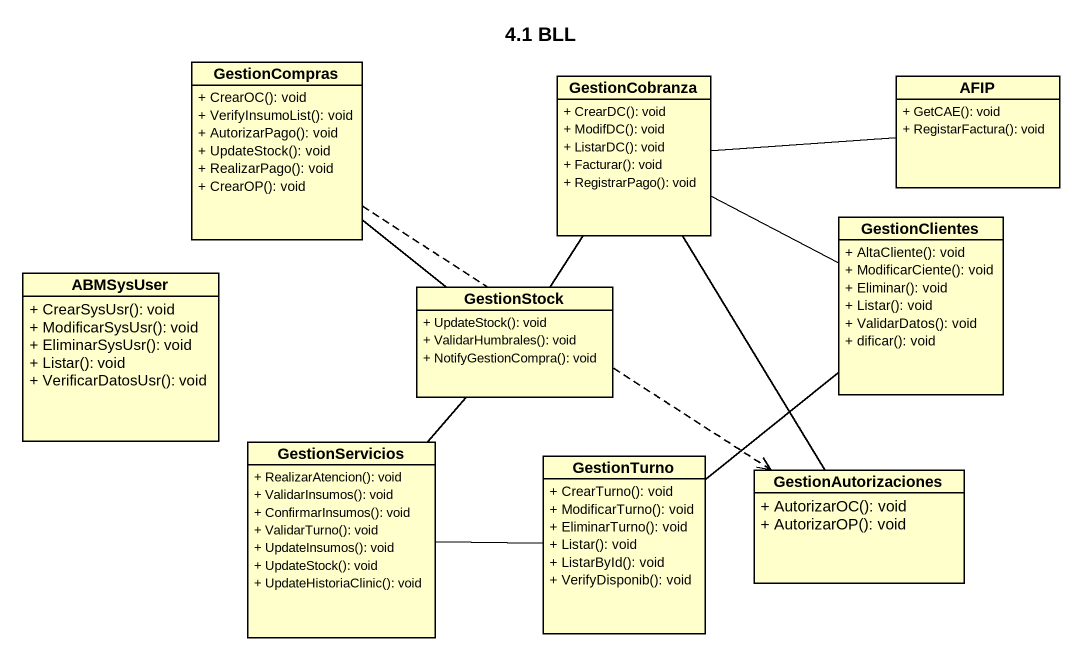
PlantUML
@startuml
title 4.1 BLL
hide circle
hide empty members
skinparam classAttributeIconSize 0
class GestionCompras {
  + CrearOC(): void
  + VerifyInsumoList(): void
  + AutorizarPago(): void
  + UpdateStock(): void
  + RealizarPago(): void
  + CrearOP(): void
}
class GestionCobranza {
  + CrearDC(): void
  + ModifDC(): void
  + ListarDC(): void
  + Facturar(): void
  + RegistrarPago(): void
}
class AFIP {
  + GetCAE(): void
  + RegistarFactura(): void
}
class GestionClientes {
  + AltaCliente(): void
  + ModificarCiente(): void
  + Eliminar(): void
  + Listar(): void
  + ValidarDatos(): void
  + dificar(): void
}
class ABMSysUser {
  + CrearSysUsr(): void
  + ModificarSysUsr(): void
  + EliminarSysUsr(): void
  + Listar(): void
  + VerificarDatosUsr(): void
}
class GestionStock {
  + UpdateStock(): void
  + ValidarHumbrales(): void
  + NotifyGestionCompra(): void
}
class GestionServicios {
  + RealizarAtencion(): void
  + ValidarInsumos(): void
  + ConfirmarInsumos(): void
  + ValidarTurno(): void
  + UpdateInsumos(): void
  + UpdateStock(): void
  + UpdateHistoriaClinic(): void
}
class GestionTurno {
  + CrearTurno(): void
  + ModificarTurno(): void
  + EliminarTurno(): void
  + Listar(): void
  + ListarById(): void
  + VerifyDisponib(): void
}
class GestionAutorizaciones {
  + AutorizarOC(): void
  + AutorizarOP(): void
}
GestionCompras ..> GestionAutorizaciones
GestionCobranza -right- AFIP
GestionCobranza -right- GestionClientes
GestionCobranza -- GestionAutorizaciones
GestionStock -up- GestionCompras
GestionStock -up- GestionCobranza
GestionStock -- GestionServicios
GestionServicios -right- GestionTurno
GestionTurno -up- GestionClientes
@enduml
